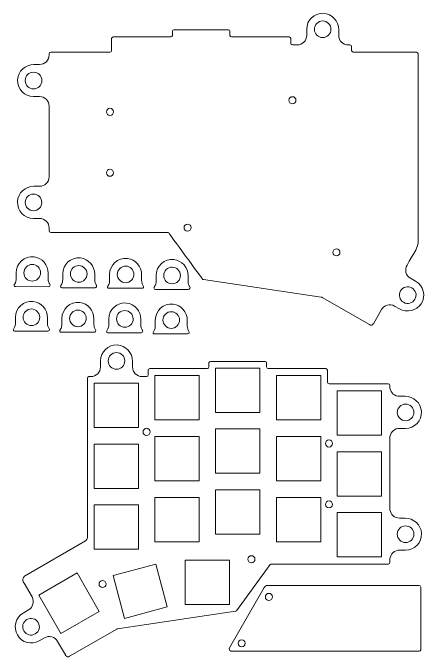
# Model space of a CAD drawing. Header units: millimetres. Extents: x 97 to 358, y 36 to 237.
# Drawn here: x 228.7 to 357.9, y 36.4 to 237.5 of the extents above; entities that cross this region are included whole.
import ezdxf

# ---------------------------------------------------------------- set-up
doc = ezdxf.new("R2010")
doc.units = ezdxf.units.MM
doc.header["$MEASUREMENT"] = 0
doc.layers.add('_U+5207_U+65AD_U+30D1_U+30B9', color=7, linetype='Continuous')

# ---------------------------------------------------------------- blocks, each defined once
blk = doc.blocks.new('block 78')
at = {"layer": '_U+5207_U+65AD_U+30D1_U+30B9', "color": 1, "lineweight": 9, "true_color": 0xff0000}
blk.add_open_spline([(263.72, 128.85), (263.72, 130.29), (262.56, 131.45), (261.12, 131.45), (259.69, 131.45), (258.52, 130.29), (258.52, 128.85), (258.52, 127.41), (259.69, 126.25), (261.12, 126.25), (262.56, 126.25), (263.72, 127.41), (263.72, 128.85), (263.72, 128.85), (263.72, 128.85), (263.72, 128.85)], degree=3, knots=[0, 0, 0, 0, 1, 1, 1, 2, 2, 2, 3, 3, 3, 4, 4, 4, 5, 5, 5, 5], dxfattribs=at)
blk = doc.blocks.new('block 77')
at = {"layer": '_U+5207_U+65AD_U+30D1_U+30B9', "color": 1, "lineweight": 9, "true_color": 0xff0000}
blk.add_open_spline([(270.52, 123.96), (270.8, 123.96), (271.02, 124.18), (271.02, 124.46), (271.02, 124.46), (271.02, 125.96), (271.02, 125.96), (271.02, 126.23), (271.24, 126.46), (271.52, 126.46), (271.52, 126.46), (289.52, 126.46), (289.52, 126.46), (289.8, 126.46), (290.02, 126.68), (290.02, 126.96), (290.02, 126.96), (290.02, 128.21), (290.02, 128.21), (290.02, 128.48), (290.24, 128.71), (290.52, 128.71), (290.52, 128.71), (307.52, 128.71), (307.52, 128.71), (307.8, 128.71), (308.02, 128.48), (308.02, 128.21), (308.02, 128.21), (308.02, 126.96), (308.02, 126.96), (308.02, 126.68), (308.25, 126.46), (308.52, 126.46), (308.52, 126.46), (326.52, 126.46), (326.52, 126.46), (326.8, 126.46), (327.02, 126.23), (327.02, 125.96), (327.02, 125.96), (327.02, 122.21), (327.02, 122.21), (327.02, 121.93), (327.25, 121.71), (327.52, 121.71), (327.52, 121.71), (346.03, 121.71), (346.03, 121.71), (346.31, 121.71), (346.53, 121.48), (346.53, 121.21), (346.53, 121.21), (346.53, 120.54), (346.53, 120.54), (346.53, 120.54), (346.57, 120.32), (346.57, 120.32), (346.8, 118.89), (348.04, 117.8), (349.53, 117.8), (349.53, 117.8), (351.27, 117.8), (351.27, 117.8), (353.97, 117.8), (356.28, 115.73), (356.41, 113.04), (356.55, 110.17), (354.26, 107.8), (351.42, 107.8), (351.42, 107.8), (349.53, 107.8), (349.53, 107.8), (348.04, 107.8), (346.8, 106.7), (346.57, 105.27), (346.57, 105.27), (346.57, 82.36), (346.57, 82.36), (346.78, 80.9), (348.03, 79.78), (349.54, 79.78), (349.54, 79.78), (351.28, 79.78), (351.28, 79.78), (353.98, 79.78), (356.29, 77.71), (356.42, 75.02), (356.55, 72.15), (354.27, 69.78), (351.43, 69.78), (351.43, 69.78), (349.54, 69.78), (349.54, 69.78), (348.02, 69.78), (346.77, 68.65), (346.57, 67.18), (346.57, 67.18), (346.53, 65.95), (346.53, 65.95), (346.53, 65.68), (346.31, 65.45), (346.03, 65.45), (346.03, 65.45), (309.52, 65.45), (309.52, 65.45), (309.39, 65.45), (309.26, 65.4), (309.17, 65.31), (309.17, 65.31), (298.62, 50.85), (298.62, 50.85), (298.52, 50.77), (298.4, 50.72), (298.27, 50.7), (298.27, 50.7), (261.48, 45.23), (261.48, 45.23), (261.38, 45.22), (261.29, 45.19), (261.2, 45.16), (261.2, 45.16), (246.45, 36.67), (246.45, 36.67), (246.05, 36.39), (245.51, 36.49), (245.23, 36.88), (245.23, 36.88), (245.13, 37.08), (245.13, 37.08), (245.13, 37.08), (242.7, 41.32), (242.7, 41.32), (241.87, 42.76), (240.02, 43.25), (238.59, 42.41), (238.59, 42.41), (236.98, 41.48), (236.98, 41.48), (234.59, 40.1), (231.53, 40.91), (230.15, 43.31), (228.77, 45.7), (229.59, 48.76), (231.98, 50.14), (231.98, 50.14), (231.98, 50.14), (231.98, 50.14), (231.98, 50.14), (233.63, 51.11), (233.63, 51.11), (235.05, 51.94), (235.53, 53.76), (234.72, 55.18), (234.72, 55.18), (232.24, 59.51), (232.24, 59.51), (232.24, 59.51), (231.98, 59.94), (231.98, 59.94), (231.67, 60.53), (231.84, 61.25), (232.36, 61.64), (232.36, 61.64), (251.44, 72.68), (251.44, 72.68), (251.73, 72.94), (251.94, 73.29), (252.02, 73.67), (252.02, 73.67), (252.02, 105.96), (252.02, 105.96), (252.02, 105.96), (252.02, 122.22), (252.02, 122.22), (252.02, 122.22), (252.02, 123.46), (252.02, 123.46), (252.02, 123.73), (252.24, 123.96), (252.52, 123.96), (252.52, 123.96), (253.13, 123.97), (253.13, 123.97), (254.78, 123.97), (256.12, 125.31), (256.12, 126.97), (256.12, 126.97), (256.12, 128.85), (256.12, 128.85), (256.12, 131.69), (258.49, 133.98), (261.36, 133.84), (264.05, 133.72), (266.12, 131.4), (266.12, 128.71), (266.12, 128.71), (266.12, 126.97), (266.12, 126.97), (266.12, 125.31), (267.47, 123.97), (269.12, 123.97), (269.12, 123.97), (270.52, 123.96), (270.52, 123.96)], degree=3, knots=[0, 0, 0, 0, 1, 1, 1, 2, 2, 2, 3, 3, 3, 4, 4, 4, 5, 5, 5, 6, 6, 6, 7, 7, 7, 8, 8, 8, 9, 9, 9, 10, 10, 10, 11, 11, 11, 12, 12, 12, 13, 13, 13, 14, 14, 14, 15, 15, 15, 16, 16, 16, 17, 17, 17, 18, 18, 18, 19, 19, 19, 20, 20, 20, 21, 21, 21, 22, 22, 22, 23, 23, 23, 24, 24, 24, 25, 25, 25, 26, 26, 26, 27, 27, 27, 28, 28, 28, 29, 29, 29, 30, 30, 30, 31, 31, 31, 32, 32, 32, 33, 33, 33, 34, 34, 34, 35, 35, 35, 36, 36, 36, 37, 37, 37, 38, 38, 38, 39, 39, 39, 40, 40, 40, 41, 41, 41, 42, 42, 42, 43, 43, 43, 44, 44, 44, 45, 45, 45, 46, 46, 46, 47, 47, 47, 48, 48, 48, 49, 49, 49, 50, 50, 50, 51, 51, 51, 52, 52, 52, 53, 53, 53, 54, 54, 54, 55, 55, 55, 56, 56, 56, 57, 57, 57, 58, 58, 58, 59, 59, 59, 60, 60, 60, 61, 61, 61, 62, 62, 62, 63, 63, 63, 64, 64, 64, 65, 65, 65, 66, 66, 66, 67, 67, 67, 68, 68, 68, 68], dxfattribs=at)
at = {"layer": '_U+5207_U+65AD_U+30D1_U+30B9'}
blk.add_blockref('block 78', (0, 0), dxfattribs=at)
blk = doc.blocks.new('block 79')
at = {"layer": '_U+5207_U+65AD_U+30D1_U+30B9', "color": 1, "lineweight": 9, "true_color": 0xff0000}
blk.add_open_spline([(351.45, 110.19), (352.88, 110.19), (354.05, 111.35), (354.05, 112.79), (354.05, 114.22), (352.88, 115.39), (351.45, 115.39), (350.01, 115.39), (348.85, 114.22), (348.85, 112.79), (348.85, 111.35), (350.01, 110.19), (351.45, 110.19), (351.45, 110.19), (351.45, 110.19), (351.45, 110.19)], degree=3, knots=[0, 0, 0, 0, 1, 1, 1, 2, 2, 2, 3, 3, 3, 4, 4, 4, 5, 5, 5, 5], dxfattribs=at)
blk = doc.blocks.new('block 80')
at = {"layer": '_U+5207_U+65AD_U+30D1_U+30B9', "color": 1, "lineweight": 9, "true_color": 0xff0000}
blk.add_open_spline([(351.46, 72.16), (352.89, 72.16), (354.06, 73.33), (354.06, 74.76), (354.06, 76.2), (352.89, 77.36), (351.46, 77.36), (350.02, 77.36), (348.86, 76.2), (348.86, 74.76), (348.86, 73.33), (350.02, 72.16), (351.46, 72.16), (351.46, 72.16), (351.46, 72.16), (351.46, 72.16)], degree=3, knots=[0, 0, 0, 0, 1, 1, 1, 2, 2, 2, 3, 3, 3, 4, 4, 4, 5, 5, 5, 5], dxfattribs=at)
blk = doc.blocks.new('block 81')
at = {"layer": '_U+5207_U+65AD_U+30D1_U+30B9', "color": 1, "lineweight": 9, "true_color": 0xff0000}
blk.add_open_spline([(271.6, 106.71), (271.6, 107.31), (271.11, 107.81), (270.5, 107.81), (269.89, 107.81), (269.4, 107.31), (269.4, 106.71), (269.4, 106.1), (269.89, 105.61), (270.5, 105.61), (271.11, 105.61), (271.6, 106.1), (271.6, 106.71)], degree=3, knots=[0, 0, 0, 0, 1, 1, 1, 2, 2, 2, 3, 3, 3, 4, 4, 4, 4], dxfattribs=at)
blk = doc.blocks.new('block 82')
at = {"layer": '_U+5207_U+65AD_U+30D1_U+30B9', "color": 1, "lineweight": 9, "true_color": 0xff0000}
blk.add_open_spline([(328.61, 103.08), (328.61, 103.69), (328.12, 104.18), (327.51, 104.18), (326.91, 104.18), (326.41, 103.69), (326.41, 103.08), (326.41, 102.48), (326.91, 101.98), (327.51, 101.98), (328.12, 101.98), (328.61, 102.48), (328.61, 103.08)], degree=3, knots=[0, 0, 0, 0, 1, 1, 1, 2, 2, 2, 3, 3, 3, 4, 4, 4, 4], dxfattribs=at)
blk = doc.blocks.new('block 83')
at = {"layer": '_U+5207_U+65AD_U+30D1_U+30B9', "color": 1, "lineweight": 9, "true_color": 0xff0000}
blk.add_open_spline([(328.62, 84.07), (328.62, 84.68), (328.13, 85.17), (327.52, 85.17), (326.91, 85.17), (326.42, 84.68), (326.42, 84.07), (326.42, 83.46), (326.91, 82.97), (327.52, 82.97), (328.13, 82.97), (328.62, 83.46), (328.62, 84.07)], degree=3, knots=[0, 0, 0, 0, 1, 1, 1, 2, 2, 2, 3, 3, 3, 4, 4, 4, 4], dxfattribs=at)
blk = doc.blocks.new('block 84')
at = {"layer": '_U+5207_U+65AD_U+30D1_U+30B9', "color": 1, "lineweight": 9, "true_color": 0xff0000}
blk.add_open_spline([(257.86, 59.2), (257.86, 59.81), (257.37, 60.31), (256.76, 60.31), (256.15, 60.31), (255.66, 59.81), (255.66, 59.2), (255.66, 58.6), (256.15, 58.1), (256.76, 58.1), (257.37, 58.1), (257.86, 58.6), (257.86, 59.2)], degree=3, knots=[0, 0, 0, 0, 1, 1, 1, 2, 2, 2, 3, 3, 3, 4, 4, 4, 4], dxfattribs=at)
blk = doc.blocks.new('block 85')
at = {"layer": '_U+5207_U+65AD_U+30D1_U+30B9', "color": 1, "lineweight": 9, "true_color": 0xff0000}
blk.add_open_spline([(304.38, 66.96), (304.38, 67.57), (303.89, 68.06), (303.28, 68.06), (302.67, 68.06), (302.18, 67.57), (302.18, 66.96), (302.18, 66.35), (302.67, 65.86), (303.28, 65.86), (303.89, 65.86), (304.38, 66.35), (304.38, 66.96)], degree=3, knots=[0, 0, 0, 0, 1, 1, 1, 2, 2, 2, 3, 3, 3, 4, 4, 4, 4], dxfattribs=at)
blk = doc.blocks.new('block 86')
at = {"layer": '_U+5207_U+65AD_U+30D1_U+30B9', "color": 1, "lineweight": 9, "true_color": 0xff0000}
blk.add_lwpolyline([(343.95, 119.52), (343.95, 105.67), (330.1, 105.67), (330.1, 119.52), (343.95, 119.52)], dxfattribs=at)
blk = doc.blocks.new('block 87')
at = {"layer": '_U+5207_U+65AD_U+30D1_U+30B9', "color": 1, "lineweight": 9, "true_color": 0xff0000}
blk.add_lwpolyline([(343.95, 100.52), (343.95, 86.67), (330.1, 86.67), (330.1, 100.52), (343.95, 100.52)], dxfattribs=at)
blk = doc.blocks.new('block 88')
at = {"layer": '_U+5207_U+65AD_U+30D1_U+30B9', "color": 1, "lineweight": 9, "true_color": 0xff0000}
blk.add_lwpolyline([(343.95, 81.51), (343.95, 67.66), (330.1, 67.66), (330.1, 81.51), (343.95, 81.51)], dxfattribs=at)
blk = doc.blocks.new('block 89')
at = {"layer": '_U+5207_U+65AD_U+30D1_U+30B9', "color": 1, "lineweight": 9, "true_color": 0xff0000}
blk.add_lwpolyline([(324.95, 124.27), (324.95, 110.42), (311.1, 110.42), (311.1, 124.27), (324.95, 124.27)], dxfattribs=at)
blk = doc.blocks.new('block 90')
at = {"layer": '_U+5207_U+65AD_U+30D1_U+30B9', "color": 1, "lineweight": 9, "true_color": 0xff0000}
blk.add_lwpolyline([(324.95, 105.27), (324.95, 91.42), (311.1, 91.42), (311.1, 105.27), (324.95, 105.27)], dxfattribs=at)
blk = doc.blocks.new('block 91')
at = {"layer": '_U+5207_U+65AD_U+30D1_U+30B9', "color": 1, "lineweight": 9, "true_color": 0xff0000}
blk.add_lwpolyline([(324.95, 86.26), (324.95, 72.41), (311.1, 72.41), (311.1, 86.26), (324.95, 86.26)], dxfattribs=at)
blk = doc.blocks.new('block 92')
at = {"layer": '_U+5207_U+65AD_U+30D1_U+30B9', "color": 1, "lineweight": 9, "true_color": 0xff0000}
blk.add_lwpolyline([(305.95, 126.64), (305.95, 112.79), (292.1, 112.79), (292.1, 126.64), (305.95, 126.64)], dxfattribs=at)
blk = doc.blocks.new('block 93')
at = {"layer": '_U+5207_U+65AD_U+30D1_U+30B9', "color": 1, "lineweight": 9, "true_color": 0xff0000}
blk.add_lwpolyline([(305.95, 107.64), (305.95, 93.79), (292.1, 93.79), (292.1, 107.64), (305.95, 107.64)], dxfattribs=at)
blk = doc.blocks.new('block 94')
at = {"layer": '_U+5207_U+65AD_U+30D1_U+30B9', "color": 1, "lineweight": 9, "true_color": 0xff0000}
blk.add_lwpolyline([(305.95, 88.64), (305.95, 74.79), (292.1, 74.79), (292.1, 88.64), (305.95, 88.64)], dxfattribs=at)
blk = doc.blocks.new('block 95')
at = {"layer": '_U+5207_U+65AD_U+30D1_U+30B9', "color": 1, "lineweight": 9, "true_color": 0xff0000}
blk.add_lwpolyline([(286.95, 124.27), (286.95, 110.42), (273.1, 110.42), (273.1, 124.27), (286.95, 124.27)], dxfattribs=at)
blk = doc.blocks.new('block 96')
at = {"layer": '_U+5207_U+65AD_U+30D1_U+30B9', "color": 1, "lineweight": 9, "true_color": 0xff0000}
blk.add_lwpolyline([(286.95, 105.27), (286.95, 91.42), (273.1, 91.42), (273.1, 105.27), (286.95, 105.27)], dxfattribs=at)
blk = doc.blocks.new('block 97')
at = {"layer": '_U+5207_U+65AD_U+30D1_U+30B9', "color": 1, "lineweight": 9, "true_color": 0xff0000}
blk.add_lwpolyline([(286.95, 86.26), (286.95, 72.41), (273.1, 72.41), (273.1, 86.26), (286.95, 86.26)], dxfattribs=at)
blk = doc.blocks.new('block 98')
at = {"layer": '_U+5207_U+65AD_U+30D1_U+30B9', "color": 1, "lineweight": 9, "true_color": 0xff0000}
blk.add_lwpolyline([(267.95, 121.89), (267.95, 108.04), (254.1, 108.04), (254.1, 121.89), (267.95, 121.89)], dxfattribs=at)
blk = doc.blocks.new('block 99')
at = {"layer": '_U+5207_U+65AD_U+30D1_U+30B9', "color": 1, "lineweight": 9, "true_color": 0xff0000}
blk.add_lwpolyline([(267.95, 102.89), (267.95, 89.04), (254.1, 89.04), (254.1, 102.89), (267.95, 102.89)], dxfattribs=at)
blk = doc.blocks.new('block 100')
at = {"layer": '_U+5207_U+65AD_U+30D1_U+30B9', "color": 1, "lineweight": 9, "true_color": 0xff0000}
blk.add_lwpolyline([(267.95, 83.89), (267.95, 70.04), (254.1, 70.04), (254.1, 83.89), (267.95, 83.89)], dxfattribs=at)
blk = doc.blocks.new('block 101')
at = {"layer": '_U+5207_U+65AD_U+30D1_U+30B9', "color": 1, "lineweight": 9, "true_color": 0xff0000}
blk.add_lwpolyline([(296.45, 66.64), (296.45, 52.79), (282.6, 52.79), (282.6, 66.64), (296.45, 66.64)], dxfattribs=at)
blk = doc.blocks.new('block 102')
at = {"layer": '_U+5207_U+65AD_U+30D1_U+30B9', "color": 1, "lineweight": 9, "true_color": 0xff0000}
blk.add_lwpolyline([(273.42, 65.44), (276.99, 52.06), (263.61, 48.49), (260.04, 61.87), (273.42, 65.44)], dxfattribs=at)
blk = doc.blocks.new('block 103')
at = {"layer": '_U+5207_U+65AD_U+30D1_U+30B9', "color": 1, "lineweight": 9, "true_color": 0xff0000}
blk.add_lwpolyline([(248.81, 62.68), (255.73, 50.68), (243.73, 43.76), (236.81, 55.76), (248.81, 62.68)], dxfattribs=at)
blk = doc.blocks.new('block 104')
at = {"layer": '_U+5207_U+65AD_U+30D1_U+30B9', "color": 1, "lineweight": 9, "true_color": 0xff0000}
blk.add_lwpolyline([(324.95, 86.26), (324.95, 86.26)], dxfattribs=at)
blk = doc.blocks.new('block 76')
at = {"layer": '_U+5207_U+65AD_U+30D1_U+30B9', "color": 1, "lineweight": 9, "true_color": 0xff0000}
blk.add_lwpolyline([(263.5, 122.06), (263.5, 122.06)], dxfattribs=at)
blk.add_lwpolyline([(263.5, 122.06), (263.5, 122.06)], dxfattribs=at)
blk.add_open_spline([(233.11, 48.12), (234.36, 48.84), (235.95, 48.42), (236.66, 47.17), (237.38, 45.93), (236.96, 44.34), (235.71, 43.62), (234.47, 42.9), (232.88, 43.33), (232.16, 44.57), (231.44, 45.82), (231.87, 47.41), (233.11, 48.12)], degree=3, knots=[0, 0, 0, 0, 1, 1, 1, 2, 2, 2, 3, 3, 3, 4, 4, 4, 4], dxfattribs=at)
at = {"layer": '_U+5207_U+65AD_U+30D1_U+30B9'}
for name in ['block 77', 'block 92', 'block 95', 'block 89', 'block 98', 'block 86', 'block 79', 'block 81', 'block 93', 'block 96', 'block 90', 'block 99', 'block 82', 'block 87', 'block 94', 'block 97', 'block 91', 'block 104', 'block 83', 'block 100', 'block 88', 'block 80', 'block 101', 'block 85', 'block 102', 'block 103', 'block 84']:
    blk.add_blockref(name, (0, 0), dxfattribs=at)
blk = doc.blocks.new('block 107')
at = {"layer": '_U+5207_U+65AD_U+30D1_U+30B9', "color": 1, "lineweight": 9, "true_color": 0xff0000}
blk.add_open_spline([(235.19, 218.97), (233.76, 218.97), (232.59, 217.8), (232.59, 216.37), (232.59, 214.93), (233.76, 213.77), (235.19, 213.77), (236.63, 213.77), (237.79, 214.93), (237.79, 216.37), (237.79, 217.8), (236.63, 218.97), (235.19, 218.97), (235.19, 218.97), (235.19, 218.97), (235.19, 218.97)], degree=3, knots=[0, 0, 0, 0, 1, 1, 1, 2, 2, 2, 3, 3, 3, 4, 4, 4, 5, 5, 5, 5], dxfattribs=at)
blk = doc.blocks.new('block 106')
at = {"layer": '_U+5207_U+65AD_U+30D1_U+30B9'}
blk.add_blockref('block 107', (0, 0), dxfattribs=at)
blk = doc.blocks.new('block 109')
at = {"layer": '_U+5207_U+65AD_U+30D1_U+30B9', "color": 1, "lineweight": 9, "true_color": 0xff0000}
blk.add_open_spline([(235.18, 180.95), (233.74, 180.95), (232.58, 179.78), (232.58, 178.35), (232.58, 176.91), (233.74, 175.75), (235.18, 175.75), (236.61, 175.75), (237.78, 176.91), (237.78, 178.35), (237.78, 179.78), (236.61, 180.95), (235.18, 180.95), (235.18, 180.95), (235.18, 180.95), (235.18, 180.95)], degree=3, knots=[0, 0, 0, 0, 1, 1, 1, 2, 2, 2, 3, 3, 3, 4, 4, 4, 5, 5, 5, 5], dxfattribs=at)
blk = doc.blocks.new('block 108')
at = {"layer": '_U+5207_U+65AD_U+30D1_U+30B9'}
blk.add_blockref('block 109', (0, 0), dxfattribs=at)
blk = doc.blocks.new('block 111')
at = {"layer": '_U+5207_U+65AD_U+30D1_U+30B9', "color": 1, "lineweight": 9, "true_color": 0xff0000}
blk.add_open_spline([(328.14, 232.36), (328.14, 233.8), (326.98, 234.96), (325.54, 234.96), (324.11, 234.96), (322.94, 233.8), (322.94, 232.36), (322.94, 230.92), (324.11, 229.76), (325.54, 229.76), (326.98, 229.76), (328.14, 230.92), (328.14, 232.36), (328.14, 232.36), (328.14, 232.36), (328.14, 232.36)], degree=3, knots=[0, 0, 0, 0, 1, 1, 1, 2, 2, 2, 3, 3, 3, 4, 4, 4, 5, 5, 5, 5], dxfattribs=at)
blk = doc.blocks.new('block 110')
at = {"layer": '_U+5207_U+65AD_U+30D1_U+30B9'}
blk.add_blockref('block 111', (0, 0), dxfattribs=at)
blk = doc.blocks.new('block 112')
at = {"layer": '_U+5207_U+65AD_U+30D1_U+30B9', "color": 1, "lineweight": 9, "true_color": 0xff0000}
blk.add_open_spline([(350.82, 147.14), (352.07, 146.42), (353.66, 146.86), (354.37, 148.11), (355.08, 149.35), (354.65, 150.94), (353.4, 151.65), (352.15, 152.36), (350.56, 151.93), (349.85, 150.68), (349.14, 149.44), (349.57, 147.85), (350.82, 147.14), (350.82, 147.14), (350.82, 147.14), (350.82, 147.14)], degree=3, knots=[0, 0, 0, 0, 1, 1, 1, 2, 2, 2, 3, 3, 3, 4, 4, 4, 5, 5, 5, 5], dxfattribs=at)
blk = doc.blocks.new('block 113')
at = {"layer": '_U+5207_U+65AD_U+30D1_U+30B9', "color": 1, "lineweight": 9, "true_color": 0xff0000}
blk.add_open_spline([(282.22, 170.47), (282.22, 171.08), (282.71, 171.57), (283.32, 171.57), (283.93, 171.57), (284.42, 171.08), (284.42, 170.47), (284.42, 169.87), (283.93, 169.37), (283.32, 169.37), (282.71, 169.37), (282.22, 169.87), (282.22, 170.47)], degree=3, knots=[0, 0, 0, 0, 1, 1, 1, 2, 2, 2, 3, 3, 3, 4, 4, 4, 4], dxfattribs=at)
blk = doc.blocks.new('block 114')
at = {"layer": '_U+5207_U+65AD_U+30D1_U+30B9', "color": 1, "lineweight": 9, "true_color": 0xff0000}
blk.add_open_spline([(315, 210.22), (315, 210.83), (315.49, 211.32), (316.1, 211.32), (316.7, 211.32), (317.2, 210.83), (317.2, 210.22), (317.2, 209.61), (316.7, 209.12), (316.1, 209.12), (315.49, 209.12), (315, 209.61), (315, 210.22)], degree=3, knots=[0, 0, 0, 0, 1, 1, 1, 2, 2, 2, 3, 3, 3, 4, 4, 4, 4], dxfattribs=at)
blk = doc.blocks.new('block 115')
at = {"layer": '_U+5207_U+65AD_U+30D1_U+30B9', "color": 1, "lineweight": 9, "true_color": 0xff0000}
blk.add_open_spline([(257.98, 206.6), (257.98, 207.21), (258.48, 207.7), (259.08, 207.7), (259.69, 207.7), (260.18, 207.21), (260.18, 206.6), (260.18, 205.99), (259.69, 205.5), (259.08, 205.5), (258.48, 205.5), (257.98, 205.99), (257.98, 206.6)], degree=3, knots=[0, 0, 0, 0, 1, 1, 1, 2, 2, 2, 3, 3, 3, 4, 4, 4, 4], dxfattribs=at)
blk = doc.blocks.new('block 116')
at = {"layer": '_U+5207_U+65AD_U+30D1_U+30B9', "color": 1, "lineweight": 9, "true_color": 0xff0000}
blk.add_open_spline([(257.97, 187.58), (257.97, 188.19), (258.47, 188.68), (259.07, 188.68), (259.68, 188.68), (260.17, 188.19), (260.17, 187.58), (260.17, 186.98), (259.68, 186.48), (259.07, 186.48), (258.47, 186.48), (257.97, 186.98), (257.97, 187.58)], degree=3, knots=[0, 0, 0, 0, 1, 1, 1, 2, 2, 2, 3, 3, 3, 4, 4, 4, 4], dxfattribs=at)
blk = doc.blocks.new('block 117')
at = {"layer": '_U+5207_U+65AD_U+30D1_U+30B9', "color": 1, "lineweight": 9, "true_color": 0xff0000}
blk.add_open_spline([(328.74, 162.72), (328.74, 163.33), (329.23, 163.82), (329.84, 163.82), (330.45, 163.82), (330.94, 163.33), (330.94, 162.72), (330.94, 162.11), (330.45, 161.62), (329.84, 161.62), (329.23, 161.62), (328.74, 162.11), (328.74, 162.72)], degree=3, knots=[0, 0, 0, 0, 1, 1, 1, 2, 2, 2, 3, 3, 3, 4, 4, 4, 4], dxfattribs=at)
blk = doc.blocks.new('block 105')
at = {"layer": '_U+5207_U+65AD_U+30D1_U+30B9', "color": 1, "lineweight": 9, "true_color": 0xff0000}
blk.add_open_spline([(351.9, 158.76), (351.08, 157.32), (351.51, 155.49), (352.95, 154.67), (352.95, 154.67), (354.59, 153.74), (354.59, 153.74), (357.06, 152.33), (357.87, 149.14), (356.33, 146.71), (354.89, 144.44), (351.85, 143.79), (349.51, 145.12), (349.51, 145.12), (348, 145.98), (348, 145.98), (346.56, 146.81), (344.73, 146.3), (343.91, 144.87), (343.91, 144.87), (341.38, 140.42), (341.38, 140.42), (341.37, 140.41), (341.37, 140.4), (341.36, 140.4), (341.09, 140), (340.54, 139.91), (340.15, 140.19), (340.15, 140.19), (325.4, 148.68), (325.4, 148.68), (325.31, 148.71), (325.21, 148.73), (325.12, 148.75), (325.12, 148.75), (288.33, 154.22), (288.33, 154.22), (288.2, 154.23), (288.07, 154.28), (287.98, 154.37), (287.98, 154.37), (277.42, 168.83), (277.43, 168.82), (277.33, 168.92), (277.21, 168.97), (277.07, 168.97), (277.07, 168.97), (240.57, 168.97), (240.57, 168.97), (240.3, 168.97), (240.07, 169.19), (240.07, 169.47), (240.07, 169.47), (240.06, 170.35), (240.06, 170.35), (240.06, 172), (238.72, 173.35), (237.06, 173.35), (237.06, 173.35), (235.18, 173.35), (235.18, 173.35), (232.34, 173.35), (230.05, 175.72), (230.18, 178.59), (230.31, 181.28), (232.63, 183.35), (235.32, 183.35), (235.32, 183.35), (237.06, 183.35), (237.06, 183.35), (238.72, 183.35), (240.06, 184.69), (240.06, 186.34), (240.06, 186.34), (240.07, 186.97), (240.07, 186.97), (240.07, 186.97), (240.07, 207.89), (240.07, 207.89), (240.07, 207.89), (240.08, 208.37), (240.08, 208.37), (240.08, 210.03), (238.73, 211.37), (237.08, 211.37), (237.08, 211.37), (235.19, 211.37), (235.19, 211.37), (232.35, 211.37), (230.06, 213.74), (230.2, 216.61), (230.32, 219.3), (232.64, 221.37), (235.33, 221.37), (235.33, 221.37), (237.08, 221.37), (237.08, 221.37), (238.73, 221.37), (240.08, 222.71), (240.08, 224.37), (240.08, 224.37), (240.07, 224.72), (240.07, 224.72), (240.07, 225), (240.3, 225.22), (240.57, 225.22), (240.57, 225.22), (259.07, 225.22), (259.07, 225.22), (259.35, 225.22), (259.57, 225.45), (259.57, 225.72), (259.57, 225.72), (259.57, 229.47), (259.57, 229.47), (259.57, 229.75), (259.8, 229.97), (260.07, 229.97), (260.07, 229.97), (278.07, 229.97), (278.07, 229.97), (278.35, 229.97), (278.57, 230.2), (278.57, 230.47), (278.57, 230.47), (278.57, 231.72), (278.57, 231.72), (278.57, 232), (278.8, 232.22), (279.07, 232.22), (279.07, 232.22), (296.08, 232.22), (296.08, 232.22), (296.35, 232.22), (296.58, 232), (296.58, 231.72), (296.58, 231.72), (296.58, 230.47), (296.58, 230.47), (296.58, 230.2), (296.8, 229.97), (297.08, 229.97), (297.08, 229.97), (315.08, 229.97), (315.08, 229.97), (315.35, 229.97), (315.58, 229.75), (315.58, 229.47), (315.58, 229.47), (315.58, 227.97), (315.58, 227.97), (315.58, 227.7), (315.8, 227.47), (316.08, 227.47), (316.08, 227.47), (317.55, 227.48), (317.55, 227.48), (319.2, 227.48), (320.54, 228.82), (320.54, 230.48), (320.54, 230.48), (320.54, 232.36), (320.54, 232.36), (320.54, 235.2), (322.91, 237.49), (325.79, 237.36), (328.48, 237.23), (330.54, 234.91), (330.54, 232.22), (330.54, 232.22), (330.54, 230.48), (330.54, 230.48), (330.54, 228.82), (331.89, 227.48), (333.54, 227.48), (333.54, 227.48), (334.08, 227.47), (334.08, 227.47), (334.35, 227.47), (334.58, 227.25), (334.58, 226.97), (334.58, 226.97), (334.58, 225.74), (334.58, 225.74), (334.61, 225.47), (334.81, 225.25), (335.08, 225.21), (335.08, 225.21), (354.83, 225.21), (354.83, 225.21), (355.11, 225.21), (355.33, 224.99), (355.33, 224.71), (355.33, 224.71), (355.33, 165.75), (355.33, 165.75), (355.29, 164.94), (355.04, 164.15), (354.62, 163.46), (354.62, 163.46), (352.6, 159.95), (352.6, 159.95), (352.6, 159.95), (351.9, 158.76), (351.9, 158.76)], degree=3, knots=[0, 0, 0, 0, 1, 1, 1, 2, 2, 2, 3, 3, 3, 4, 4, 4, 5, 5, 5, 6, 6, 6, 7, 7, 7, 8, 8, 8, 9, 9, 9, 10, 10, 10, 11, 11, 11, 12, 12, 12, 13, 13, 13, 14, 14, 14, 15, 15, 15, 16, 16, 16, 17, 17, 17, 18, 18, 18, 19, 19, 19, 20, 20, 20, 21, 21, 21, 22, 22, 22, 23, 23, 23, 24, 24, 24, 25, 25, 25, 26, 26, 26, 27, 27, 27, 28, 28, 28, 29, 29, 29, 30, 30, 30, 31, 31, 31, 32, 32, 32, 33, 33, 33, 34, 34, 34, 35, 35, 35, 36, 36, 36, 37, 37, 37, 38, 38, 38, 39, 39, 39, 40, 40, 40, 41, 41, 41, 42, 42, 42, 43, 43, 43, 44, 44, 44, 45, 45, 45, 46, 46, 46, 47, 47, 47, 48, 48, 48, 49, 49, 49, 50, 50, 50, 51, 51, 51, 52, 52, 52, 53, 53, 53, 54, 54, 54, 55, 55, 55, 56, 56, 56, 57, 57, 57, 58, 58, 58, 59, 59, 59, 60, 60, 60, 61, 61, 61, 62, 62, 62, 63, 63, 63, 64, 64, 64, 65, 65, 65, 66, 66, 66, 67, 67, 67, 68, 68, 68, 68], dxfattribs=at)
at = {"layer": '_U+5207_U+65AD_U+30D1_U+30B9'}
for name in ['block 110', 'block 106', 'block 114', 'block 115', 'block 116', 'block 108', 'block 113', 'block 117', 'block 112']:
    blk.add_blockref(name, (0, 0), dxfattribs=at)
blk = doc.blocks.new('block 120')
at = {"layer": '_U+5207_U+65AD_U+30D1_U+30B9', "color": 1, "lineweight": 9, "true_color": 0xff0000}
blk.add_open_spline([(232.18, 156.36), (232.18, 157.8), (233.37, 158.98), (234.82, 158.96), (236.2, 158.94), (237.36, 157.77), (237.38, 156.39), (237.4, 154.94), (236.23, 153.76), (234.78, 153.76), (233.35, 153.76), (232.18, 154.92), (232.18, 156.36), (232.18, 156.36), (232.18, 156.36), (232.18, 156.36)], degree=3, knots=[0, 0, 0, 0, 1, 1, 1, 2, 2, 2, 3, 3, 3, 4, 4, 4, 5, 5, 5, 5], dxfattribs=at)
blk = doc.blocks.new('block 121')
at = {"layer": '_U+5207_U+65AD_U+30D1_U+30B9', "color": 1, "lineweight": 9, "true_color": 0xff0000}
blk.add_open_spline([(239.89, 152.02), (240.29, 152.02), (240.54, 152.47), (240.31, 152.8), (240.15, 153.02), (240.01, 153.28), (239.92, 153.58), (239.81, 153.91), (239.78, 154.22), (239.78, 154.47), (239.78, 154.47), (239.78, 156.22), (239.78, 156.22), (239.78, 158.79), (237.9, 161.04), (235.35, 161.32), (232.33, 161.66), (229.78, 159.3), (229.78, 156.36), (229.78, 156.36), (229.78, 154.47), (229.78, 154.47), (229.78, 154.22), (229.75, 153.43), (229.19, 152.68), (229.19, 152.68), (229.19, 152.68), (229.19, 152.68), (228.98, 152.41), (229.18, 152.03), (229.51, 152.03), (229.51, 152.03), (239.89, 152.02), (239.89, 152.02)], degree=3, knots=[0, 0, 0, 0, 1, 1, 1, 2, 2, 2, 3, 3, 3, 4, 4, 4, 5, 5, 5, 6, 6, 6, 7, 7, 7, 8, 8, 8, 9, 9, 9, 10, 10, 10, 11, 11, 11, 11], dxfattribs=at)
blk = doc.blocks.new('block 119')
at = {"layer": '_U+5207_U+65AD_U+30D1_U+30B9'}
for name in ['block 121', 'block 120']:
    blk.add_blockref(name, (0, 0), dxfattribs=at)
blk = doc.blocks.new('block 123')
at = {"layer": '_U+5207_U+65AD_U+30D1_U+30B9', "color": 1, "lineweight": 9, "true_color": 0xff0000}
blk.add_open_spline([(246.71, 156.02), (246.71, 157.47), (247.89, 158.64), (249.34, 158.62), (250.72, 158.6), (251.89, 157.44), (251.91, 156.06), (251.93, 154.61), (250.75, 153.42), (249.31, 153.42), (247.87, 153.42), (246.71, 154.59), (246.71, 156.02), (246.71, 156.02), (246.71, 156.02), (246.71, 156.02)], degree=3, knots=[0, 0, 0, 0, 1, 1, 1, 2, 2, 2, 3, 3, 3, 4, 4, 4, 5, 5, 5, 5], dxfattribs=at)
blk = doc.blocks.new('block 124')
at = {"layer": '_U+5207_U+65AD_U+30D1_U+30B9', "color": 1, "lineweight": 9, "true_color": 0xff0000}
blk.add_open_spline([(254.41, 151.69), (254.81, 151.69), (255.06, 152.14), (254.83, 152.47), (254.67, 152.69), (254.54, 152.95), (254.44, 153.25), (254.33, 153.58), (254.3, 153.89), (254.31, 154.14), (254.31, 154.14), (254.31, 155.89), (254.31, 155.89), (254.31, 158.46), (252.43, 160.71), (249.87, 160.99), (246.86, 161.32), (244.31, 158.97), (244.31, 156.02), (244.31, 156.02), (244.31, 154.14), (244.31, 154.14), (244.31, 153.88), (244.27, 153.1), (243.71, 152.35), (243.71, 152.35), (243.71, 152.35), (243.71, 152.35), (243.51, 152.08), (243.7, 151.69), (244.04, 151.69), (244.04, 151.69), (254.41, 151.69), (254.41, 151.69)], degree=3, knots=[0, 0, 0, 0, 1, 1, 1, 2, 2, 2, 3, 3, 3, 4, 4, 4, 5, 5, 5, 6, 6, 6, 7, 7, 7, 8, 8, 8, 9, 9, 9, 10, 10, 10, 11, 11, 11, 11], dxfattribs=at)
blk = doc.blocks.new('block 122')
at = {"layer": '_U+5207_U+65AD_U+30D1_U+30B9'}
for name in ['block 124', 'block 123']:
    blk.add_blockref(name, (0, 0), dxfattribs=at)
blk = doc.blocks.new('block 126')
at = {"layer": '_U+5207_U+65AD_U+30D1_U+30B9', "color": 1, "lineweight": 9, "true_color": 0xff0000}
blk.add_open_spline([(261.37, 155.86), (261.37, 157.3), (262.55, 158.48), (264, 158.46), (265.39, 158.44), (266.55, 157.27), (266.57, 155.89), (266.59, 154.44), (265.42, 153.26), (263.97, 153.26), (262.53, 153.26), (261.37, 154.42), (261.37, 155.86), (261.37, 155.86), (261.37, 155.86), (261.37, 155.86)], degree=3, knots=[0, 0, 0, 0, 1, 1, 1, 2, 2, 2, 3, 3, 3, 4, 4, 4, 5, 5, 5, 5], dxfattribs=at)
blk = doc.blocks.new('block 127')
at = {"layer": '_U+5207_U+65AD_U+30D1_U+30B9', "color": 1, "lineweight": 9, "true_color": 0xff0000}
blk.add_open_spline([(269.08, 151.52), (269.47, 151.52), (269.72, 151.97), (269.49, 152.3), (269.34, 152.52), (269.2, 152.78), (269.1, 153.08), (269, 153.41), (268.97, 153.72), (268.97, 153.97), (268.97, 153.97), (268.97, 155.72), (268.97, 155.72), (268.97, 158.29), (267.09, 160.54), (264.54, 160.82), (261.52, 161.16), (258.97, 158.8), (258.97, 155.86), (258.97, 155.86), (258.97, 153.97), (258.97, 153.97), (258.97, 153.72), (258.93, 152.93), (258.37, 152.18), (258.37, 152.18), (258.37, 152.18), (258.37, 152.18), (258.17, 151.91), (258.36, 151.53), (258.7, 151.53), (258.7, 151.53), (269.08, 151.52), (269.08, 151.52)], degree=3, knots=[0, 0, 0, 0, 1, 1, 1, 2, 2, 2, 3, 3, 3, 4, 4, 4, 5, 5, 5, 6, 6, 6, 7, 7, 7, 8, 8, 8, 9, 9, 9, 10, 10, 10, 11, 11, 11, 11], dxfattribs=at)
blk = doc.blocks.new('block 125')
at = {"layer": '_U+5207_U+65AD_U+30D1_U+30B9'}
for name in ['block 127', 'block 126']:
    blk.add_blockref(name, (0, 0), dxfattribs=at)
blk = doc.blocks.new('block 129')
at = {"layer": '_U+5207_U+65AD_U+30D1_U+30B9', "color": 1, "lineweight": 9, "true_color": 0xff0000}
blk.add_open_spline([(275.89, 155.52), (275.89, 156.97), (277.08, 158.14), (278.53, 158.12), (279.91, 158.1), (281.07, 156.94), (281.09, 155.56), (281.11, 154.11), (279.94, 152.92), (278.49, 152.92), (277.06, 152.92), (275.89, 154.09), (275.89, 155.52), (275.89, 155.52), (275.89, 155.52), (275.89, 155.52)], degree=3, knots=[0, 0, 0, 0, 1, 1, 1, 2, 2, 2, 3, 3, 3, 4, 4, 4, 5, 5, 5, 5], dxfattribs=at)
blk = doc.blocks.new('block 130')
at = {"layer": '_U+5207_U+65AD_U+30D1_U+30B9', "color": 1, "lineweight": 9, "true_color": 0xff0000}
blk.add_open_spline([(283.6, 151.19), (284, 151.19), (284.25, 151.64), (284.02, 151.96), (283.86, 152.19), (283.72, 152.45), (283.63, 152.74), (283.52, 153.08), (283.49, 153.38), (283.49, 153.64), (283.49, 153.64), (283.49, 155.39), (283.49, 155.39), (283.49, 157.96), (281.61, 160.21), (279.06, 160.49), (276.04, 160.82), (273.49, 158.47), (273.49, 155.52), (273.49, 155.52), (273.49, 153.64), (273.49, 153.64), (273.49, 153.38), (273.46, 152.6), (272.9, 151.84), (272.9, 151.84), (272.9, 151.84), (272.9, 151.84), (272.69, 151.58), (272.89, 151.19), (273.22, 151.19), (273.22, 151.19), (283.6, 151.19), (283.6, 151.19)], degree=3, knots=[0, 0, 0, 0, 1, 1, 1, 2, 2, 2, 3, 3, 3, 4, 4, 4, 5, 5, 5, 6, 6, 6, 7, 7, 7, 8, 8, 8, 9, 9, 9, 10, 10, 10, 11, 11, 11, 11], dxfattribs=at)
blk = doc.blocks.new('block 128')
at = {"layer": '_U+5207_U+65AD_U+30D1_U+30B9'}
for name in ['block 130', 'block 129']:
    blk.add_blockref(name, (0, 0), dxfattribs=at)
blk = doc.blocks.new('block 132')
at = {"layer": '_U+5207_U+65AD_U+30D1_U+30B9', "color": 1, "lineweight": 9, "true_color": 0xff0000}
blk.add_open_spline([(231.93, 142.46), (231.93, 143.91), (233.12, 145.08), (234.57, 145.06), (235.95, 145.04), (237.11, 143.88), (237.13, 142.49), (237.15, 141.04), (235.98, 139.86), (234.53, 139.86), (233.1, 139.86), (231.93, 141.02), (231.93, 142.46), (231.93, 142.46), (231.93, 142.46), (231.93, 142.46)], degree=3, knots=[0, 0, 0, 0, 1, 1, 1, 2, 2, 2, 3, 3, 3, 4, 4, 4, 5, 5, 5, 5], dxfattribs=at)
blk = doc.blocks.new('block 133')
at = {"layer": '_U+5207_U+65AD_U+30D1_U+30B9', "color": 1, "lineweight": 9, "true_color": 0xff0000}
blk.add_open_spline([(239.64, 138.13), (240.04, 138.13), (240.29, 138.58), (240.06, 138.9), (239.9, 139.12), (239.76, 139.38), (239.67, 139.68), (239.56, 140.01), (239.53, 140.32), (239.53, 140.57), (239.53, 140.57), (239.53, 142.33), (239.53, 142.33), (239.53, 144.89), (237.65, 147.14), (235.1, 147.43), (232.09, 147.76), (229.53, 145.41), (229.53, 142.46), (229.53, 142.46), (229.53, 140.58), (229.53, 140.58), (229.53, 140.32), (229.5, 139.53), (228.94, 138.78), (228.94, 138.78), (228.94, 138.78), (228.94, 138.78), (228.74, 138.51), (228.93, 138.13), (229.26, 138.13), (229.26, 138.13), (239.64, 138.13), (239.64, 138.13)], degree=3, knots=[0, 0, 0, 0, 1, 1, 1, 2, 2, 2, 3, 3, 3, 4, 4, 4, 5, 5, 5, 6, 6, 6, 7, 7, 7, 8, 8, 8, 9, 9, 9, 10, 10, 10, 11, 11, 11, 11], dxfattribs=at)
blk = doc.blocks.new('block 131')
at = {"layer": '_U+5207_U+65AD_U+30D1_U+30B9'}
for name in ['block 133', 'block 132']:
    blk.add_blockref(name, (0, 0), dxfattribs=at)
blk = doc.blocks.new('block 135')
at = {"layer": '_U+5207_U+65AD_U+30D1_U+30B9', "color": 1, "lineweight": 9, "true_color": 0xff0000}
blk.add_open_spline([(246.46, 142.12), (246.46, 143.57), (247.64, 144.74), (249.09, 144.72), (250.47, 144.7), (251.64, 143.54), (251.66, 142.16), (251.68, 140.71), (250.5, 139.52), (249.06, 139.52), (247.62, 139.52), (246.46, 140.69), (246.46, 142.12), (246.46, 142.12), (246.46, 142.12), (246.46, 142.12)], degree=3, knots=[0, 0, 0, 0, 1, 1, 1, 2, 2, 2, 3, 3, 3, 4, 4, 4, 5, 5, 5, 5], dxfattribs=at)
blk = doc.blocks.new('block 136')
at = {"layer": '_U+5207_U+65AD_U+30D1_U+30B9', "color": 1, "lineweight": 9, "true_color": 0xff0000}
blk.add_open_spline([(254.16, 137.79), (254.56, 137.79), (254.81, 138.24), (254.58, 138.57), (254.43, 138.79), (254.29, 139.05), (254.19, 139.35), (254.09, 139.68), (254.06, 139.99), (254.06, 140.24), (254.06, 140.24), (254.06, 141.99), (254.06, 141.99), (254.06, 144.56), (252.18, 146.81), (249.63, 147.09), (246.61, 147.43), (244.06, 145.07), (244.06, 142.12), (244.06, 142.12), (244.06, 140.24), (244.06, 140.24), (244.06, 139.99), (244.02, 139.2), (243.46, 138.45), (243.46, 138.45), (243.46, 138.45), (243.46, 138.45), (243.26, 138.18), (243.45, 137.8), (243.79, 137.79), (243.79, 137.79), (254.16, 137.79), (254.16, 137.79)], degree=3, knots=[0, 0, 0, 0, 1, 1, 1, 2, 2, 2, 3, 3, 3, 4, 4, 4, 5, 5, 5, 6, 6, 6, 7, 7, 7, 8, 8, 8, 9, 9, 9, 10, 10, 10, 11, 11, 11, 11], dxfattribs=at)
blk = doc.blocks.new('block 134')
at = {"layer": '_U+5207_U+65AD_U+30D1_U+30B9'}
for name in ['block 136', 'block 135']:
    blk.add_blockref(name, (0, 0), dxfattribs=at)
blk = doc.blocks.new('block 138')
at = {"layer": '_U+5207_U+65AD_U+30D1_U+30B9', "color": 1, "lineweight": 9, "true_color": 0xff0000}
blk.add_open_spline([(261.12, 141.96), (261.12, 143.41), (262.3, 144.58), (263.76, 144.56), (265.14, 144.54), (266.3, 143.37), (266.32, 141.99), (266.34, 140.54), (265.17, 139.36), (263.72, 139.36), (262.28, 139.36), (261.12, 140.52), (261.12, 141.96), (261.12, 141.96), (261.12, 141.96), (261.12, 141.96)], degree=3, knots=[0, 0, 0, 0, 1, 1, 1, 2, 2, 2, 3, 3, 3, 4, 4, 4, 5, 5, 5, 5], dxfattribs=at)
blk = doc.blocks.new('block 139')
at = {"layer": '_U+5207_U+65AD_U+30D1_U+30B9', "color": 1, "lineweight": 9, "true_color": 0xff0000}
blk.add_open_spline([(268.83, 137.62), (269.23, 137.62), (269.47, 138.07), (269.24, 138.4), (269.09, 138.62), (268.95, 138.88), (268.85, 139.18), (268.75, 139.51), (268.72, 139.82), (268.72, 140.07), (268.72, 140.07), (268.72, 141.83), (268.72, 141.83), (268.72, 144.39), (266.84, 146.64), (264.29, 146.93), (261.27, 147.26), (258.72, 144.91), (258.72, 141.96), (258.72, 141.96), (258.72, 140.07), (258.72, 140.07), (258.72, 139.82), (258.69, 139.03), (258.12, 138.28), (258.12, 138.28), (258.12, 138.28), (258.12, 138.28), (257.92, 138.01), (258.11, 137.63), (258.45, 137.63), (258.45, 137.63), (268.83, 137.62), (268.83, 137.62)], degree=3, knots=[0, 0, 0, 0, 1, 1, 1, 2, 2, 2, 3, 3, 3, 4, 4, 4, 5, 5, 5, 6, 6, 6, 7, 7, 7, 8, 8, 8, 9, 9, 9, 10, 10, 10, 11, 11, 11, 11], dxfattribs=at)
blk = doc.blocks.new('block 137')
at = {"layer": '_U+5207_U+65AD_U+30D1_U+30B9'}
for name in ['block 139', 'block 138']:
    blk.add_blockref(name, (0, 0), dxfattribs=at)
blk = doc.blocks.new('block 141')
at = {"layer": '_U+5207_U+65AD_U+30D1_U+30B9', "color": 1, "lineweight": 9, "true_color": 0xff0000}
blk.add_open_spline([(275.64, 141.62), (275.64, 143.07), (276.83, 144.24), (278.28, 144.22), (279.66, 144.2), (280.82, 143.04), (280.84, 141.66), (280.86, 140.21), (279.69, 139.02), (278.24, 139.02), (276.81, 139.02), (275.64, 140.19), (275.64, 141.62), (275.64, 141.62), (275.64, 141.62), (275.64, 141.62)], degree=3, knots=[0, 0, 0, 0, 1, 1, 1, 2, 2, 2, 3, 3, 3, 4, 4, 4, 5, 5, 5, 5], dxfattribs=at)
blk = doc.blocks.new('block 142')
at = {"layer": '_U+5207_U+65AD_U+30D1_U+30B9', "color": 1, "lineweight": 9, "true_color": 0xff0000}
blk.add_open_spline([(283.35, 137.29), (283.75, 137.29), (284, 137.74), (283.77, 138.07), (283.61, 138.29), (283.47, 138.55), (283.38, 138.85), (283.27, 139.18), (283.24, 139.49), (283.24, 139.74), (283.24, 139.74), (283.24, 141.49), (283.24, 141.49), (283.24, 144.06), (281.36, 146.31), (278.81, 146.59), (275.8, 146.92), (273.24, 144.57), (273.24, 141.62), (273.24, 141.62), (273.24, 139.74), (273.24, 139.74), (273.24, 139.48), (273.21, 138.7), (272.65, 137.95), (272.65, 137.95), (272.65, 137.95), (272.65, 137.95), (272.45, 137.68), (272.64, 137.29), (272.97, 137.29), (272.97, 137.29), (283.35, 137.29), (283.35, 137.29)], degree=3, knots=[0, 0, 0, 0, 1, 1, 1, 2, 2, 2, 3, 3, 3, 4, 4, 4, 5, 5, 5, 6, 6, 6, 7, 7, 7, 8, 8, 8, 9, 9, 9, 10, 10, 10, 11, 11, 11, 11], dxfattribs=at)
blk = doc.blocks.new('block 140')
at = {"layer": '_U+5207_U+65AD_U+30D1_U+30B9'}
for name in ['block 142', 'block 141']:
    blk.add_blockref(name, (0, 0), dxfattribs=at)
blk = doc.blocks.new('block 118')
at = {"layer": '_U+5207_U+65AD_U+30D1_U+30B9'}
for name in ['block 119', 'block 122', 'block 125', 'block 128', 'block 131', 'block 134', 'block 137', 'block 140']:
    blk.add_blockref(name, (0, 0), dxfattribs=at)
blk = doc.blocks.new('block 144')
at = {"layer": '_U+5207_U+65AD_U+30D1_U+30B9', "color": 1, "lineweight": 9, "true_color": 0xff0000}
blk.add_open_spline([(355.7, 58.78), (355.7, 58.78), (308.34, 58.78), (308.34, 58.78), (307.82, 58.72), (307.56, 58.49), (307.26, 58.14), (307.26, 58.14), (296.41, 39.3), (296.41, 39.3), (296.24, 38.9), (296.43, 38.43), (296.83, 38.26), (296.89, 38.24), (296.95, 38.22), (297.02, 38.21), (297.02, 38.21), (355.69, 38.21), (355.69, 38.21), (355.97, 38.21), (356.19, 38.43), (356.19, 38.71), (356.19, 38.71), (356.2, 58.28), (356.2, 58.28), (356.2, 58.56), (355.98, 58.78), (355.7, 58.78)], degree=3, knots=[0, 0, 0, 0, 1, 1, 1, 2, 2, 2, 3, 3, 3, 4, 4, 4, 5, 5, 5, 6, 6, 6, 7, 7, 7, 8, 8, 8, 9, 9, 9, 9], dxfattribs=at)
blk = doc.blocks.new('block 145')
at = {"layer": '_U+5207_U+65AD_U+30D1_U+30B9', "color": 1, "lineweight": 9, "true_color": 0xff0000}
blk.add_open_spline([(308.73, 56.3), (309.33, 56.3), (309.83, 55.81), (309.83, 55.2), (309.83, 54.59), (309.33, 54.1), (308.73, 54.1), (308.12, 54.1), (307.63, 54.59), (307.63, 55.2), (307.63, 55.81), (308.12, 56.3), (308.73, 56.3), (308.73, 56.3), (308.73, 56.3), (308.73, 56.3)], degree=3, knots=[0, 0, 0, 0, 1, 1, 1, 2, 2, 2, 3, 3, 3, 4, 4, 4, 5, 5, 5, 5], dxfattribs=at)
blk = doc.blocks.new('block 146')
at = {"layer": '_U+5207_U+65AD_U+30D1_U+30B9', "color": 1, "lineweight": 9, "true_color": 0xff0000}
blk.add_open_spline([(300.23, 41.8), (300.83, 41.8), (301.33, 41.31), (301.33, 40.7), (301.33, 40.09), (300.83, 39.6), (300.23, 39.6), (299.62, 39.6), (299.13, 40.09), (299.13, 40.7), (299.13, 41.31), (299.62, 41.8), (300.23, 41.8), (300.23, 41.8), (300.23, 41.8), (300.23, 41.8)], degree=3, knots=[0, 0, 0, 0, 1, 1, 1, 2, 2, 2, 3, 3, 3, 4, 4, 4, 5, 5, 5, 5], dxfattribs=at)
blk = doc.blocks.new('block 143')
at = {"layer": '_U+5207_U+65AD_U+30D1_U+30B9'}
for name in ['block 144', 'block 145', 'block 146']:
    blk.add_blockref(name, (0, 0), dxfattribs=at)

msp = doc.modelspace()

# ---------------------------------------------------------------- block references
at = {"layer": '_U+5207_U+65AD_U+30D1_U+30B9'}
for name in ['block 105', 'block 118', 'block 76', 'block 143']:
    msp.add_blockref(name, (0, 0), dxfattribs=at)

doc.saveas('drawing.dxf')
